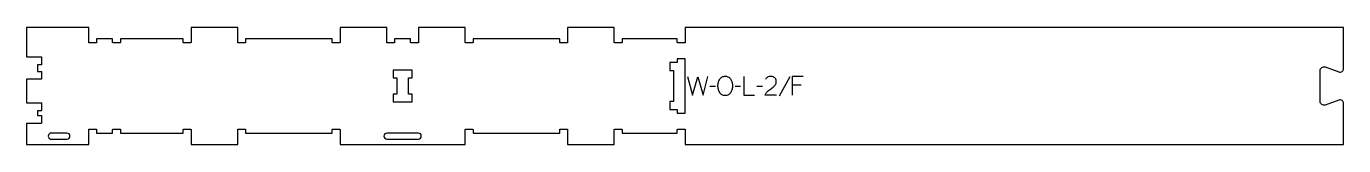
# Model space of a CAD drawing. Extents: x 0 to 2100, y 0 to 186.
import ezdxf

# ---------------------------------------------------------------- set-up
doc = ezdxf.new("R2010")
doc.units = 0
for name, color, linetype in [('1_ANYTOOL_1MMDEEP_LABELS_S', 2, 'CONTINUOUS'), ('3_ANYTOOL_CUTTHROUGH_INSID', 4, 'CONTINUOUS'), ('4_ANYTOOL_CUTTHROUGH_OUTSI', 5, 'CONTINUOUS')]:
    doc.layers.add(name, color=color, linetype=linetype)

msp = doc.modelspace()

# ---------------------------------------------------------------- linework, layer by layer
at = {"layer": '1_ANYTOOL_1MMDEEP_LABELS_S'}
for p, q in [((1216.956545, 107.513771), (1199.770831, 76.742342)), ((1098.242259, 91.870914), (1089.456545, 91.785199)), ((1138.270831, 91.870914), (1129.485116, 91.785199)), ((1173.156545, 91.870914), (1164.370831, 91.785199)), ((1235.042259, 94.013771), (1220.556545, 94.013771))]:
    msp.add_line(p, q, dxfattribs=at)
for points in [[(1053.885116, 107.985199), (1061.599402, 77.985199), (1070.042259, 107.085199), (1078.527974, 77.985199), (1086.027974, 107.985199)], [(1143.413688, 107.985199), (1143.413688, 77.985199), (1160.513688, 77.985199)], [(1238.213688, 107.985199), (1220.556545, 107.985199), (1220.556545, 77.985199)]]:
    msp.add_lwpolyline(points, dxfattribs=at)
msp.add_lwpolyline([(1114.313688, 108.328057, -0.064784), (1116.987643, 107.980135, -0.088904), (1119.413688, 106.849485, -0.05419), (1121.336252, 105.157355, -0.051179), (1122.863688, 103.099485, -0.041653), (1124.045887, 100.670713, -0.036749), (1124.835116, 98.085199, -0.024892), (1125.292896, 95.465936, -0.030823), (1125.456545, 92.813771, -0.034269), (1125.280025, 90.241274, -0.031918), (1124.765474, 87.713771, -0.031725), (1123.877287, 85.104374, -0.026303), (1122.692259, 82.613771, -0.058719), (1121.168479, 80.452024, -0.077745), (1119.129759, 78.788771, -0.077243), (1116.642771, 77.809933, -0.055252), (1113.970831, 77.513771, -0.054051), (1111.216906, 77.81235, -0.077615), (1108.651188, 78.810199, -0.078558), (1106.576115, 80.497273, -0.060481), (1105.035116, 82.699485, -0.02629), (1103.848456, 85.238704, -0.031299), (1102.961902, 87.895914, -0.031469), (1102.446864, 90.482729, -0.033416), (1102.270831, 93.113771, -0.032847), (1102.449509, 95.830719, -0.035049), (1102.994045, 98.497699, -0.03503), (1103.910019, 101.074738, -0.032231), (1105.163688, 103.506628, -0.062518), (1106.785577, 105.573722, -0.074052), (1108.897616, 107.122699, -0.072322), (1111.52447, 108.05359, -0.049083)], format="xyb", close=True, dxfattribs=at)
msp.add_lwpolyline([(1195.742259, 78.028057), (1177.442259, 78.070914, -0.034491), (1178.105037, 79.818246, -0.037732), (1179.011902, 81.451271, -0.037744), (1180.151196, 82.925907, -0.03482), (1181.492259, 84.220914, -0.00859), (1184.451484, 86.619497, -0.008791), (1187.492259, 88.913771, 0.020588), (1190.311548, 91.147213, 0.025206), (1192.913688, 93.628057, 0.046908), (1193.934283, 94.929299, 0.051091), (1194.681545, 96.403057, 0.050722), (1195.130278, 98.051231, 0.041139), (1195.270831, 99.756628, 0.039396), (1195.128186, 101.564214, 0.058519), (1194.638688, 103.303057, 0.060358), (1193.84813, 104.710173, 0.061397), (1192.742259, 105.885199, 0.048006), (1191.386302, 106.807159, 0.045901), (1189.881545, 107.460199, 0.045216), (1188.141484, 107.862759, 0.034258), (1186.356545, 107.985199, 0.055622), (1183.721974, 107.691212, 0.079896), (1181.277974, 106.710199, 0.080617), (1179.308586, 105.044499, 0.060287), (1177.870831, 102.885199)], format="xyb", dxfattribs=at)
at = {"layer": '3_ANYTOOL_CUTTHROUGH_INSID'}
for points in [[(1049.75, 135.955747), (1037.5, 135.955747), (1037.5, 129.955747), (1025.5, 129.955747), (1025.5, 117.455747), (1031.5, 117.455747), (1031.5, 67.955747), (1025.5, 67.955747), (1025.5, 55.455747), (1037.5, 55.455747), (1037.5, 49.455747), (1050, 49.455747), (1050, 135.955747)], [(590.5, 105.544253), (590.5, 80.044253), (584.5, 80.044253), (584.5, 67.544253), (615, 67.544253), (615, 80.044253), (609, 80.044253), (609, 105.544253), (615, 105.544253), (615, 118.044253), (584.5, 118.044253), (584.5, 105.544253)]]:
    msp.add_lwpolyline(points, close=True, dxfattribs=at)
for points in [[(64.75, 8.5, 1), (64.75, 18), (39.009651, 18, 0.12263), (37.35456, 17.587875, 0.106401), (36.040385, 16.480762, 0.09127), (35.253336, 14.956608, 0.148392), (35.253336, 11.543392, 0.09127), (36.040385, 10.019238, 0.106401), (37.35456, 8.912125, 0.12263), (39.009651, 8.5)], [(574.75, 8.5), (624.75, 8.5, 1), (624.75, 18), (574.75, 18, 1)]]:
    msp.add_lwpolyline(points, format="xyb", close=True, dxfattribs=at)
at = {"layer": '4_ANYTOOL_CUTTHROUGH_OUTSI'}
msp.add_lwpolyline([(2099.5, 65.136954, 0.522099), (2091.757367, 70.530646), (2070.060856, 62.515139, -0.015611), (2070.046055, 62.51019, -0.237077), (2064.519461, 63.482275, -0.237079), (2062.000277, 68.496604), (2061.999821, 117.002689, -0.237079), (2064.519006, 122.017021, -0.237079), (2070.045746, 122.989104, -0.015604), (2070.060541, 122.984157), (2091.757458, 114.968914, 0.522094), (2099.5, 120.36264), (2099.5, 185.5), (1949.75, 185.5), (1349.75, 185.5), (1050, 185.5), (1050, 161.75, -0.414214), (1049.75, 161.5), (1037.75, 161.5, -0.414214), (1037.5, 161.75), (1037.5, 167.5), (949.5, 167.5), (949.5, 161.75, -0.414214), (949.25, 161.5), (937.25, 161.5, -0.414214), (937, 161.75), (937, 185.5), (862.5, 185.5), (862.5, 161.75, -0.414214), (862.25, 161.5), (850.25, 161.5, -0.414214), (850, 161.75), (850, 167.5), (712, 167.5), (712, 161.75, -0.414214), (711.75, 161.5), (699.75, 161.5, -0.414214), (699.5, 161.75), (699.5, 185.5), (625, 185.5), (625, 161.75, -0.414214), (624.75, 161.5), (612.75, 161.5, -0.414214), (612.5, 161.75), (612.5, 167.5), (587, 167.5), (587, 161.75, -0.414214), (586.75, 161.5), (574.75, 161.5, -0.414214), (574.5, 161.75), (574.5, 185.5), (500, 185.5), (500, 161.75, -0.414214), (499.75, 161.5), (487.75, 161.5, -0.414214), (487.5, 161.75), (487.5, 167.5), (349.5, 167.5), (349.5, 161.75, -0.414214), (349.25, 161.5), (337.25, 161.5, -0.414214), (337, 161.75), (337, 185.5), (262.5, 185.5), (262.5, 161.75, -0.414214), (262.25, 161.5), (250.25, 161.5, -0.414214), (250, 161.75), (250, 167.5), (150, 167.5), (150, 161.75, -0.414214), (149.75, 161.5), (137.75, 161.5, -0.414214), (137.5, 161.75), (137.5, 167.5), (112, 167.5), (112, 161.75, -0.414214), (111.75, 161.5), (99.75, 161.5, -0.414214), (99.5, 161.75), (99.5, 185.5), (0, 185.5), (0, 139), (23.75, 139, -0.414214), (24, 138.75), (24, 126.75, -0.414214), (23.75, 126.5), (18, 126.5), (18, 116), (23.75, 116, -0.414214), (24, 115.75), (24, 103.75, -0.414214), (23.75, 103.5), (0, 103.5), (0, 66.089), (23.75, 66.089, -0.414214), (24, 65.839), (24, 53.839, -0.414214), (23.75, 53.589), (18, 53.589), (18, 46), (23.75, 46, -0.414214), (24, 45.75), (24, 33.75, -0.414214), (23.75, 33.5), (0, 33.5), (0, 0), (99.5, 0), (99.5, 23.75, -0.414214), (99.75, 24), (111.75, 24, -0.414214), (112, 23.75), (112, 18), (137.5, 18), (137.5, 23.75, -0.414214), (137.75, 24), (149.75, 24, -0.414214), (150, 23.75), (150, 18), (250, 18), (250, 23.75, -0.414214), (250.25, 24), (262.25, 24, -0.414214), (262.5, 23.75), (262.5, 0), (337, 0), (337, 23.75, -0.414214), (337.25, 24), (349.25, 24, -0.414214), (349.5, 23.75), (349.5, 18), (487.5, 18), (487.5, 23.75, -0.414214), (487.75, 24), (499.75, 24, -0.414214), (500, 23.75), (500, 0), (699.5, 0), (699.5, 23.75, -0.414214), (699.75, 24), (711.75, 24, -0.414214), (712, 23.75), (712, 18), (749.75, 18), (850, 18), (850, 23.75, -0.414214), (850.25, 24), (862.25, 24, -0.414214), (862.5, 23.75), (862.5, 0), (937, 0), (937, 23.75, -0.414214), (937.25, 24), (949.25, 24, -0.414214), (949.5, 23.75), (949.5, 18), (1037.5, 18), (1037.5, 23.75, -0.414214), (1037.75, 24), (1049.75, 24, -0.414214), (1050, 23.75), (1050, 0), (1349.75, 0), (1649.75, 0), (1949.75, 0), (2099.5, 0)], format="xyb", close=True, dxfattribs=at)

doc.saveas('drawing.dxf')
